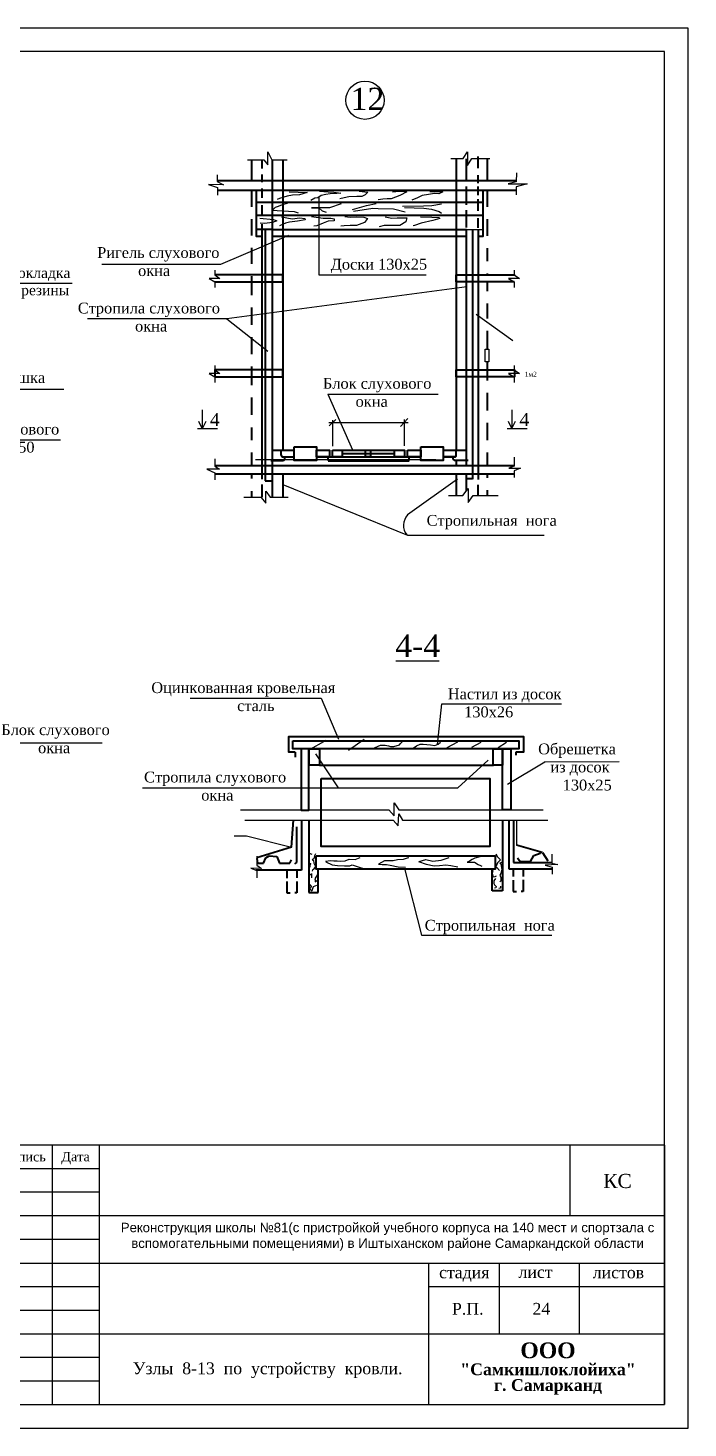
# Model space of a CAD drawing. Header units: millimetres. Extents: x 572274 to 2241483, y -888675 to -304135.
# Drawn here: x 1963331 to 1977341, y -645507 to -615807 of the extents above; entities that cross this region are included whole.
import ezdxf

# ---------------------------------------------------------------- set-up
doc = ezdxf.new("R2010")
doc.units = ezdxf.units.MM
doc.linetypes.add('ACAD_ISO02W100', pattern=[15, 12, -3])
doc.layers.add('стены', color=250, linetype='Continuous', lineweight=30)
doc.styles.add('Arial 3.', font='arial.ttf')
doc.styles.add('ISOCPEUR', font='isocpeui.ttf', dxfattribs={"height": 300})
doc.styles.get("Standard").update_dxf_attribs({"font": 'isocpeur.ttf'})
doc.styles.add('style1', font='isocpeui.ttf')
doc.styles.add('WMF-Times New Roman0', font='times.ttf')

# ---------------------------------------------------------------- blocks, each defined once
blk = doc.blocks.new('12')
at = {"color": 5, "lineweight": 30}
for p, q in [((4038680, 3054550), (4038680, 3049050)), ((4038680, 3054550), (4038680, 3049050)), ((4038680, 3054550), (4038680, 3049050)), ((4057180, 3054550), (4038680, 3054550)), ((4057180, 3054550), (4038680, 3054550)), ((4057180, 3054550), (4038680, 3054550)), ((4040380, 3054550), (4040380, 3049050)), ((4040380, 3054550), (4040380, 3049050)), ((4042680, 3054550), (4042680, 3049050)), ((4044180, 3054550), (4044180, 3049050)), ((4045180, 3054550), (4045180, 3049050)), ((4057180, 3049050), (4057180, 3054550)), ((4057180, 3054550), (4057180, 3049050)), ((4045180, 3054050), (4038680, 3054050)), ((4045180, 3053550), (4038680, 3053550)), ((4057180, 3053050), (4038680, 3053050)), ((4045180, 3052550), (4038680, 3052550)), ((4038680, 3052050), (4057180, 3052050)), ((4052180, 3049050), (4052180, 3052050)), ((4053680, 3050550), (4053680, 3052050)), ((4055380, 3050550), (4055380, 3052050)), ((4038680, 3051550), (4045180, 3051550)), ((4052180, 3051550), (4057180, 3051550)), ((4038680, 3051050), (4045180, 3051050)), ((4038680, 3050550), (4057180, 3050550)), ((4038680, 3050050), (4045180, 3050050)), ((4038680, 3049550), (4045180, 3049550)), ((4038680, 3049050), (4057180, 3049050))]:
    blk.add_line(p, q, dxfattribs=at)

msp = doc.modelspace()

# ---------------------------------------------------------------- linework, layer by layer
msp.add_line((1974289.4, -631374.052), (1975882.211, -631369.242))
at = {"color": 5, "lineweight": 30}
msp.add_line((1974841.068, -641007.414), (1974841.068, -639507.414), dxfattribs=at)
at = {"lineweight": 25, "ltscale": 100}
msp.add_lwpolyline([(1935341.068, -645507.415), (1977341.068, -645507.415), (1977341.068, -615807.415), (1935341.068, -615807.415)], close=True, dxfattribs=at)
at = {"color": 1, "lineweight": 30}
msp.add_lwpolyline([(1937341.068, -645007.415), (1976841.068, -645007.415), (1976841.068, -616307.415), (1937341.068, -616307.415)], close=True, dxfattribs=at)
at = {"layer": 'стены', "color": 0, "linetype": 'ByBlock', "lineweight": -2, "ltscale": 3}
for p, q in [((1967993.915, -618605.003), (1968334.355, -618605.003)), ((1968334.355, -618605.003), (1968420.71, -618712.947)), ((1968420.71, -618712.947), (1968420.71, -618435.614)), ((1968420.71, -618435.614), (1968507.066, -618605.003)), ((1968507.066, -618605.003), (1968830.899, -618605.003)), ((1972310.026, -618576.771), (1972565.771, -618576.771)), ((1972565.771, -618576.771), (1972660.429, -618433.953)), ((1972660.429, -618433.953), (1972660.429, -618721.251)), ((1972660.429, -618721.251), (1972753.428, -618576.771)), ((1972753.428, -618576.771), (1973133.724, -618576.771)), ((1967349.571, -618918.872), (1967349.571, -619066.672)), ((1973701.676, -618880.676), (1973696.694, -619071.654)), ((1967482.426, -619134.76), (1967161.914, -619128.118)), ((1967161.914, -619128.118), (1967352.892, -619187.902)), ((1967349.571, -619066.672), (1967482.426, -619134.76)), ((1967352.892, -619187.902), (1967352.892, -619350.649)), ((1973696.694, -619071.654), (1973523.984, -619116.493)), ((1973523.984, -619116.493), (1973927.529, -619116.493)), ((1973927.529, -619116.493), (1973696.694, -619173.792)), ((1973696.694, -619173.792), (1973696.694, -619348.988)), ((1968669.813, -619423.719), (1968618.331, -619443.647)), ((1968829.238, -619375.559), (1968669.813, -619423.719)), ((1968840.863, -619531.663), (1968726.276, -619561.555)), ((1968948.807, -619350.649), (1968829.238, -619375.559)), ((1968875.737, -619280.9), (1969257.694, -619294.186)), ((1969091.626, -619344.006), (1968948.807, -619350.649)), ((1969257.694, -619294.186), (1969091.626, -619344.006)), ((1969422.101, -619420.397), (1969335.746, -619465.236)), ((1969485.207, -619412.094), (1969422.101, -619420.397)), ((1969551.634, -619357.292), (1969485.207, -619412.094)), ((1969503.475, -619393.827), (1969503.475, -621041.222)), ((1969516.76, -619265.954), (1969704.417, -619280.9)), ((1969656.257, -619339.024), (1969551.634, -619357.292)), ((1969742.613, -619322.417), (1969656.257, -619339.024)), ((1969704.417, -619280.9), (1969822.325, -619287.543)), ((1969976.769, -619538.306), (1969727.666, -619621.34)), ((1969885.431, -619315.775), (1969742.613, -619322.417)), ((1969822.325, -619287.543), (1969971.787, -619309.132)), ((1969971.787, -619309.132), (1969885.431, -619315.775)), ((1970043.196, -619412.094), (1969951.858, -619433.683)), ((1970139.515, -619388.845), (1970043.196, -619412.094)), ((1970310.566, -619385.523), (1970139.515, -619388.845)), ((1970415.188, -619385.523), (1970310.566, -619385.523)), ((1970360.386, -619265.954), (1970541.4, -619290.864)), ((1970484.937, -619347.328), (1970415.188, -619385.523)), ((1970541.4, -619290.864), (1970484.937, -619347.328)), ((1970519.811, -619569.859), (1970719.093, -619531.663)), ((1970865.233, -619440.326), (1970760.61, -619451.95)), ((1970958.231, -619433.683), (1970865.233, -619440.326)), ((1971039.605, -619430.362), (1970958.231, -619433.683)), ((1971223.94, -619360.613), (1971039.605, -619430.362)), ((1971066.175, -619280.9), (1971213.976, -619267.615)), ((1971213.976, -619267.615), (1971268.779, -619270.936)), ((1971373.401, -619284.222), (1971223.94, -619360.613)), ((1971268.779, -619270.936), (1971373.401, -619284.222)), ((1971595.933, -619413.755), (1971478.024, -619461.915)), ((1971697.234, -619363.934), (1971595.933, -619413.755)), ((1971833.41, -619337.363), (1971697.234, -619363.934)), ((1971957.961, -619319.096), (1971833.41, -619337.363)), ((1971858.32, -619277.579), (1972138.975, -619284.222)), ((1971903.159, -619574.841), (1972110.744, -619539.967)), ((1972049.299, -619322.417), (1971957.961, -619319.096)), ((1972138.975, -619284.222), (1972049.299, -619322.417)), ((1968252.982, -619838.889), (1968540.279, -619867.121)), ((1968575.154, -619616.358), (1968520.351, -619671.16)), ((1968520.351, -619671.16), (1968621.653, -619679.464)), ((1968644.902, -619593.108), (1968575.154, -619616.358)), ((1968621.653, -619679.464), (1968980.36, -619702.713)), ((1968726.276, -619561.555), (1968644.902, -619593.108)), ((1968712.99, -619815.64), (1968942.164, -619857.157)), ((1968942.164, -619857.157), (1969099.929, -619835.568)), ((1968980.36, -619702.713), (1969066.715, -619725.963)), ((1969099.929, -619835.568), (1969206.213, -619847.193)), ((1969350.692, -619804.015), (1969593.151, -619838.889)), ((1969574.884, -619621.34), (1969352.353, -619621.34)), ((1969352.353, -619621.34), (1969508.457, -619632.965)), ((1969508.457, -619632.965), (1969578.205, -619682.785)), ((1969727.666, -619621.34), (1969574.884, -619621.34)), ((1969578.205, -619682.785), (1969661.239, -619717.659)), ((1969593.151, -619838.889), (1969755.898, -619838.889)), ((1969755.898, -619838.889), (1969832.289, -619857.157)), ((1970053.16, -619805.676), (1970171.068, -619817.3)), ((1970171.068, -619817.3), (1970300.601, -619813.979)), ((1970219.228, -619659.536), (1970519.811, -619569.859)), ((1970239.156, -619691.089), (1970649.345, -619632.965)), ((1970300.601, -619813.979), (1970460.027, -619823.943)), ((1970460.027, -619823.943), (1970538.079, -619852.175)), ((1970649.345, -619632.965), (1970762.271, -619636.286)), ((1970762.271, -619636.286), (1971091.086, -619644.589)), ((1970910.071, -619810.658), (1971051.229, -619840.55)), ((1971051.229, -619840.55), (1971164.156, -619832.246)), ((1971091.086, -619644.589), (1971340.188, -619706.035)), ((1971164.156, -619832.246), (1971303.653, -619832.246)), ((1971282.064, -619589.787), (1971723.805, -619578.162)), ((1971303.653, -619832.246), (1971373.401, -619835.568)), ((1971325.242, -619618.019), (1971735.43, -619632.965)), ((1971373.401, -619835.568), (1971353.473, -619918.602)), ((1971665.681, -619813.979), (1971901.498, -619817.3)), ((1971723.805, -619578.162), (1971903.159, -619574.841)), ((1971735.43, -619632.965), (1971896.516, -619647.911)), ((1971896.516, -619647.911), (1972059.263, -619702.713)), ((1971901.498, -619817.3), (1972052.62, -619825.604)), ((1972052.62, -619825.604), (1972075.87, -619852.175)), ((1972059.263, -619702.713), (1972107.423, -619734.266)), ((1968352.622, -619956.797), (1968257.964, -619950.155)), ((1968518.691, -619933.548), (1968352.622, -619956.797)), ((1968613.349, -619895.352), (1968518.691, -619933.548)), ((1968540.279, -619867.121), (1968613.349, -619895.352)), ((1968799.346, -619948.494), (1968666.491, -620004.957)), ((1968880.719, -619926.905), (1968799.346, -619948.494)), ((1969050.109, -619908.638), (1968880.719, -619926.905)), ((1969214.516, -619880.406), (1969050.109, -619908.638)), ((1969206.213, -619847.193), (1969214.516, -619880.406)), ((1969460.297, -620004.957), (1969395.53, -620009.939)), ((1969593.151, -619945.173), (1969460.297, -620004.957)), ((1969706.078, -619905.316), (1969593.151, -619945.173)), ((1969828.968, -619895.352), (1969706.078, -619905.316)), ((1969832.289, -619857.157), (1969828.968, -619895.352)), ((1970043.196, -620006.618), (1969973.447, -620013.261)), ((1970167.747, -619996.654), (1970043.196, -620006.618)), ((1970307.244, -619994.993), (1970167.747, -619996.654)), ((1970471.652, -619933.548), (1970307.244, -619994.993)), ((1970538.079, -619852.175), (1970471.652, -619933.548)), ((1970888.483, -619998.315), (1970787.181, -620024.885)), ((1971011.373, -619998.315), (1970888.483, -619998.315)), ((1971129.281, -619998.315), (1971011.373, -619998.315)), ((1971222.28, -619994.993), (1971129.281, -619998.315)), ((1971353.473, -619918.602), (1971222.28, -619994.993)), ((1971532.827, -619999.975), (1971506.256, -620006.618)), ((1971677.306, -619946.833), (1971532.827, -619999.975)), ((1971924.748, -619888.71), (1971677.306, -619946.833)), ((1972075.87, -619852.175), (1971924.748, -619888.71)), ((1972633.858, -620083.009), (1972989.244, -620083.009)), ((1968859.13, -620209.221), (1967414.338, -620822.012)), ((1967414.338, -620822.012), (1964895.084, -620822.012)), ((1967296.429, -620948.224), (1967296.429, -621041.222)), ((1973653.517, -620948.224), (1973653.517, -621041.222)), ((1962631.013, -621221.578), (1964268.052, -621221.578)), ((1967404.374, -621122.596), (1967176.86, -621122.596)), ((1967176.86, -621122.596), (1967296.429, -621190.684)), ((1967296.429, -621041.222), (1967404.374, -621122.596)), ((1967296.429, -621190.684), (1967296.429, -621313.574)), ((1972648.805, -621295.307), (1967552.174, -621974.525)), ((1969503.475, -621041.222), (1971785.25, -621041.222)), ((1973761.461, -621122.596), (1973533.948, -621122.596)), ((1973533.948, -621122.596), (1973653.517, -621190.684)), ((1973653.517, -621041.222), (1973761.461, -621122.596)), ((1973653.517, -621190.684), (1973653.517, -621313.574)), ((1972841.444, -621878.206), (1973621.964, -622437.855)), ((1967552.174, -621974.525), (1964591.18, -621974.525)), ((1967552.174, -621974.525), (1968424.032, -622665.368)), ((1967294.769, -622964.291), (1967294.769, -623057.289)), ((1967294.769, -623057.289), (1967402.713, -623138.663)), ((1973653.517, -622964.291), (1973653.517, -623057.289)), ((1973653.517, -623057.289), (1973761.461, -623138.663)), ((1967402.713, -623138.663), (1967175.2, -623138.663)), ((1967175.2, -623138.663), (1967294.769, -623206.751)), ((1967294.769, -623206.751), (1967294.769, -623329.641)), ((1973761.461, -623138.663), (1973533.948, -623138.663)), ((1973533.948, -623138.663), (1973653.517, -623206.751)), ((1973653.517, -623206.751), (1973653.517, -623329.641)), ((1962131.655, -623465.818), (1964091.299, -623465.818)), ((1969692.792, -623572.1), (1970220.889, -624752.845)), ((1969692.792, -623572.1), (1972040.995, -623572.1)), ((1967030.797, -623909.113), (1967030.797, -624311.62)), ((1973600.412, -623909.113), (1973600.412, -624311.62)), ((1967029.812, -624305.302), (1966958.197, -624152.172)), ((1967033.143, -624305.302), (1967109.755, -624150.507)), ((1969719.363, -624174.928), (1971398.312, -624174.928)), ((1969863.842, -624110.161), (1969724.345, -624246.337)), ((1969797.415, -624128.429), (1969797.415, -624679.775)), ((1971393.33, -624091.894), (1971235.565, -624257.962)), ((1971315.278, -624115.143), (1971315.278, -624671.471)), ((1973599.427, -624305.302), (1973527.812, -624152.172)), ((1973602.758, -624305.302), (1973679.37, -624150.507)), ((1961275.668, -624542.76), (1964019.936, -624542.76)), ((1966929.263, -624304.856), (1967355.707, -624304.856)), ((1973498.878, -624304.856), (1973925.322, -624304.856)), ((1967397.731, -625164.694), (1967130.361, -625166.354)), ((1967130.361, -625166.354), (1967299.751, -625242.746)), ((1967299.751, -624950.466), (1967299.751, -625103.248)), ((1967299.751, -625103.248), (1967397.731, -625164.694)), ((1968159.403, -624960.153), (1971988.505, -624960.153)), ((1973651.856, -625099.927), (1973535.608, -625143.105)), ((1973535.608, -625143.105), (1973784.711, -625143.105)), ((1973651.856, -624910.609), (1973651.856, -625099.927)), ((1973784.711, -625143.105), (1973651.856, -625204.55)), ((1967299.751, -625242.746), (1967299.751, -625392.207)), ((1972449.523, -625380.582), (1971388.804, -626135.199)), ((1973651.856, -625204.55), (1973651.856, -625342.386)), ((1967909.221, -625759.217), (1968272.91, -625759.217)), ((1968272.91, -625759.217), (1968379.193, -625890.411)), ((1968379.193, -625890.411), (1968379.193, -625629.684)), ((1968379.193, -625629.684), (1968470.531, -625759.217)), ((1968470.531, -625759.217), (1968850.827, -625759.217)), ((1968739.561, -625493.052), (1971383.366, -626567.969)), ((1972258.545, -625727.665), (1972562.449, -625727.665)), ((1972562.449, -625727.665), (1972672.054, -625574.882)), ((1972672.054, -625574.882), (1972672.054, -625873.804)), ((1972672.054, -625873.804), (1972783.32, -625727.665)), ((1972783.32, -625727.665), (1973309.756, -625727.665)), ((1971383.366, -626567.969), (1974286.236, -626567.969)), ((1971135.923, -629233.687), (1972060.923, -629233.687)), ((1966774.975, -630027.492), (1969553.294, -630027.492)), ((1969553.294, -630027.492), (1969925.287, -630897.689)), ((1972021.066, -631003.973), (1972119.046, -630143.74)), ((1972119.046, -630143.74), (1974656.567, -630143.74)), ((1962723.865, -630969.384), (1964907.309, -630969.384)), ((1969282.603, -631126.863), (1969659.578, -630917.617)), ((1970466.669, -630902.671), (1970136.193, -631131.845)), ((1970685.879, -631078.703), (1970767.252, -631042.168)), ((1970767.252, -631042.168), (1970813.751, -631022.24)), ((1970813.751, -631022.24), (1970856.929, -631018.919)), ((1970856.929, -631018.919), (1970913.392, -631020.58)), ((1970913.392, -631020.58), (1970984.801, -631037.186)), ((1970984.801, -631037.186), (1971027.979, -631052.132)), ((1971027.979, -631052.132), (1971094.406, -631050.472)), ((1971094.406, -631050.472), (1971215.636, -631015.598)), ((1971215.636, -631015.598), (1971237.225, -630984.045)), ((1971237.225, -630984.045), (1971272.099, -630949.17)), ((1971506.255, -631082.025), (1971576.004, -631035.526)), ((1971576.004, -631035.526), (1971654.056, -631002.312)), ((1971654.056, -631002.312), (1971720.483, -631000.651)), ((1971720.483, -631000.651), (1971871.605, -631013.937)), ((1971871.605, -631013.937), (1971967.924, -631025.562)), ((1971967.924, -631025.562), (1972034.352, -631000.651)), ((1972034.352, -631000.651), (1972084.172, -630957.474)), ((1972231.973, -631068.739), (1972456.165, -630952.492)), ((1972750.105, -631065.418), (1972952.708, -630957.474)), ((1973308.094, -631073.721), (1973490.769, -630960.795)), ((1969437.046, -631206.576), (1969911.668, -631923.99)), ((1972457.825, -631923.99), (1973102.17, -631342.752)), ((1973512.421, -631845.729), (1974298.497, -631371.984)), ((1965763.62, -631923.99), (1972457.825, -631923.99)), ((1971101.049, -632520.175), (1971101.049, -632246.162)), ((1971101.049, -632246.162), (1971202.35, -632395.624)), ((1967844.453, -632395.624), (1970993.105, -632395.624)), ((1967934.13, -632609.851), (1971082.781, -632609.851)), ((1970993.105, -632395.624), (1971101.049, -632520.175)), ((1971082.781, -632609.851), (1971190.726, -632729.42)), ((1971190.726, -632729.42), (1971202.35, -632478.658)), ((1971202.35, -632395.624), (1974269.629, -632395.624)), ((1971202.35, -632478.658), (1971280.402, -632609.851)), ((1971280.402, -632609.851), (1974365.948, -632609.851)), ((1973700.015, -632609.851), (1973700.015, -633136.287)), ((1967708.277, -632946.97), (1967970.665, -632946.97)), ((1967970.665, -632946.97), (1968922.235, -633182.786)), ((1968186.553, -633378.35), (1968186.553, -633568.064)), ((1969300.871, -633313.98), (1969354.012, -633332.248)), ((1969397.19, -633431.889), (1969363.976, -633453.477)), ((1969363.976, -633453.477), (1969390.547, -633471.745)), ((1969390.547, -633471.745), (1969400.511, -633521.565)), ((1969412.136, -633367.122), (1969397.19, -633431.889)), ((1969430.404, -633323.944), (1969412.136, -633367.122)), ((1969647.953, -633480.048), (1969750.915, -633466.763)), ((1969651.274, -633493.334), (1969785.789, -633558.1)), ((1969750.915, -633466.763), (1969822.324, -633473.406)), ((1969822.324, -633473.406), (1969892.073, -633473.406)), ((1969892.073, -633473.406), (1969961.822, -633480.048)), ((1969961.822, -633480.048), (1970061.463, -633473.406)), ((1970061.463, -633473.406), (1970147.818, -633443.513)), ((1970147.818, -633443.513), (1970279.012, -633450.156)), ((1970279.012, -633450.156), (1970378.653, -633403.657)), ((1970777.216, -633536.511), (1970906.749, -633470.084)), ((1970906.749, -633470.084), (1971082.781, -633466.763)), ((1971082.781, -633466.763), (1971177.44, -633446.835)), ((1971177.44, -633446.835), (1971303.652, -633436.871)), ((1971303.652, -633436.871), (1971390.007, -633410.3)), ((1971390.007, -633410.3), (1971413.257, -633403.657)), ((1971617.521, -633490.012), (1971781.928, -633543.154)), ((1971637.449, -633490.012), (1971778.607, -633450.156)), ((1971778.607, -633450.156), (1971921.425, -633483.37)), ((1971921.425, -633483.37), (1972099.118, -633463.442)), ((1972099.118, -633463.442), (1972205.402, -633426.907)), ((1972205.402, -633426.907), (1972268.508, -633403.657)), ((1972680.357, -633499.977), (1972650.464, -633503.298)), ((1972760.069, -633446.835), (1972680.357, -633499.977)), ((1972816.533, -633420.264), (1972760.069, -633446.835)), ((1972919.495, -633393.693), (1972816.533, -633420.264)), ((1973263.256, -633325.605), (1973294.809, -633388.711)), ((1973294.809, -633388.711), (1973359.575, -633451.817)), ((1973324.701, -633486.691), (1973294.809, -633518.244)), ((1973359.575, -633451.817), (1973324.701, -633486.691)), ((1974204.862, -633312.32), (1974253.022, -633300.695)), ((1974452.303, -633330.587), (1974452.303, -633528.208)), ((1968287.855, -633634.492), (1968063.663, -633631.17)), ((1968063.663, -633631.17), (1968186.553, -633682.651)), ((1968186.553, -633568.064), (1968287.855, -633634.492)), ((1968186.553, -633682.651), (1968186.553, -633835.434)), ((1969310.835, -633596.296), (1969305.853, -633614.564)), ((1969309.174, -633765.685), (1969345.709, -633765.685)), ((1969310.835, -633531.529), (1969337.406, -633533.19)), ((1969312.495, -633561.422), (1969310.835, -633596.296)), ((1969337.406, -633533.19), (1969312.495, -633561.422)), ((1969345.709, -633765.685), (1969349.03, -633747.418)), ((1969349.03, -633747.418), (1969352.352, -633797.238)), ((1969352.352, -633797.238), (1969350.691, -633838.755)), ((1969372.28, -633666.045), (1969365.637, -633697.598)), ((1969385.565, -633662.723), (1969372.28, -633666.045)), ((1969423.761, -633611.242), (1969385.565, -633662.723)), ((1969400.511, -633521.565), (1969428.743, -633579.689)), ((1969428.743, -633579.689), (1969423.761, -633611.242)), ((1969473.581, -633765.685), (1969442.028, -633820.488)), ((1969785.789, -633558.1), (1969898.716, -633574.707)), ((1969898.716, -633574.707), (1970048.177, -633581.35)), ((1970048.177, -633581.35), (1970162.764, -633581.35)), ((1970162.764, -633581.35), (1970212.584, -633561.422)), ((1970212.584, -633561.422), (1970385.295, -633614.564)), ((1970385.295, -633614.564), (1970451.723, -633634.492)), ((1970773.895, -633546.476), (1970850.286, -633553.118)), ((1970850.286, -633553.118), (1970939.963, -633553.118)), ((1970939.963, -633553.118), (1971016.354, -633566.404)), ((1971016.354, -633566.404), (1971190.726, -633601.278)), ((1971190.726, -633601.278), (1971346.83, -633611.242)), ((1971323.58, -633639.474), (1971685.609, -635052.713)), ((1971781.928, -633543.154), (1971954.639, -633583.011)), ((1971954.639, -633583.011), (1972069.226, -633576.368)), ((1972069.226, -633576.368), (1972198.759, -633559.761)), ((1972198.759, -633559.761), (1972308.364, -633576.368)), ((1972308.364, -633576.368), (1972456.165, -633602.939)), ((1972650.464, -633503.298), (1972809.89, -633506.619)), ((1972809.89, -633506.619), (1972889.603, -633549.797)), ((1972889.603, -633549.797), (1972939.423, -633573.046)), ((1972939.423, -633573.046), (1972967.655, -633589.653)), ((1973196.829, -633680.991), (1973186.864, -633747.418)), ((1973186.864, -633747.418), (1973201.811, -633813.845)), ((1973246.649, -633807.203), (1973278.202, -633795.578)), ((1973281.523, -633549.797), (1973258.274, -633604.599)), ((1973258.274, -633604.599), (1973283.184, -633619.546)), ((1973294.809, -633518.244), (1973281.523, -633549.797)), ((1973283.184, -633619.546), (1973341.308, -633682.651)), ((1973384.485, -633511.601), (1973344.629, -633528.208)), ((1973344.629, -633528.208), (1973366.218, -633539.833)), ((1973366.218, -633747.418), (1973347.951, -633777.31)), ((1973347.951, -633777.31), (1973367.879, -633825.47)), ((1973366.218, -633539.833), (1973391.128, -633664.384)), ((1973391.128, -633664.384), (1973366.218, -633747.418)), ((1974578.515, -633554.779), (1974306.164, -633566.404)), ((1974306.164, -633566.404), (1974453.964, -633613.078)), ((1974452.303, -633528.208), (1974578.515, -633554.779)), ((1974453.964, -633613.078), (1974453.964, -633755.721)), ((1969312.495, -633968.289), (1969330.763, -634001.502)), ((1969340.727, -634021.43), (1969322.459, -634067.929)), ((1969322.459, -634067.929), (1969340.727, -634109.446)), ((1969330.763, -634001.502), (1969340.727, -634021.43)), ((1969360.655, -634104.464), (1969388.887, -634023.091)), ((1969388.887, -634023.091), (1969465.278, -633993.199)), ((1969442.028, -633820.488), (1969417.118, -633858.684)), ((1969417.118, -633858.684), (1969423.761, -633880.272)), ((1969423.761, -633880.272), (1969428.743, -633918.468)), ((1969428.743, -633918.468), (1969465.278, -633895.219)), ((1969465.278, -633895.219), (1969465.278, -633901.861)), ((1973201.811, -633813.845), (1973246.649, -633807.203)), ((1973253.292, -633848.72), (1973221.739, -633896.879)), ((1973221.739, -633896.879), (1973221.739, -633953.342)), ((1973221.739, -633953.342), (1973233.364, -633981.574)), ((1973263.256, -634048.001), (1973231.703, -634052.983)), ((1973233.364, -633981.574), (1973271.559, -634023.091)), ((1973271.559, -634023.091), (1973263.256, -634048.001)), ((1973359.575, -634052.983), (1973324.701, -634061.287)), ((1973371.2, -633903.522), (1973349.611, -633918.468)), ((1973361.236, -634014.788), (1973359.575, -634052.983)), ((1973367.879, -633825.47), (1973371.2, -633903.522)), ((1969340.727, -634109.446), (1969360.655, -634104.464)), ((1971685.609, -635052.713), (1974451.083, -635052.713))]:
    msp.add_line(p, q, dxfattribs=at)
at = {"layer": 'стены', "color": 0, "linetype": 'ByBlock', "lineweight": 40, "ltscale": 3}
for p, q in [((1968076.949, -618605.003), (1968076.949, -619041.762)), ((1968292.838, -618608.324), (1968292.838, -618790.999)), ((1968515.369, -618601.682), (1968515.369, -625350.69)), ((1968739.561, -618605.003), (1968739.561, -624764.469)), ((1972419.631, -618576.771), (1972419.631, -624764.469)), ((1972630.537, -618583.414), (1972630.537, -619051.726)), ((1972879.639, -618533.594), (1972879.639, -618777.714)), ((1973077.26, -618576.771), (1973077.26, -619041.762)), ((1968292.838, -618913.89), (1968292.838, -619074.976)), ((1972881.3, -618932.157), (1972881.3, -619096.565)), ((1967349.571, -619041.762), (1973697.474, -619041.762)), ((1967356.214, -619244.365), (1973696.694, -619244.365)), ((1968076.949, -619244.365), (1968076.949, -619598.09)), ((1968292.838, -619209.491), (1968292.838, -619413.755)), ((1972630.537, -619171.295), (1972630.537, -619559.895)), ((1972879.639, -619172.956), (1972879.639, -619352.31)), ((1973077.26, -619244.365), (1973077.26, -619598.09)), ((1968183.233, -619500.11), (1972989.244, -619500.11)), ((1972879.639, -619440.326), (1972879.639, -619684.446)), ((1968183.233, -619775.783), (1972989.244, -619775.783)), ((1968292.838, -619566.537), (1968292.838, -619782.426)), ((1972630.537, -619672.821), (1972630.537, -620036.51)), ((1968076.949, -619860.478), (1968076.949, -620207.56)), ((1968538.619, -620083.009), (1968183.233, -620083.009)), ((1968292.838, -619971.744), (1968292.838, -625377.261)), ((1968362.587, -620083.009), (1968362.587, -625262.674)), ((1972768.374, -620083.009), (1972768.374, -625375.6)), ((1972879.639, -619843.871), (1972879.639, -620046.474)), ((1972884.621, -620083.009), (1972884.621, -625383.904)), ((1973077.26, -619860.478), (1973077.26, -620214.203)), ((1972633.858, -620227.489), (1972633.858, -625086.642)), ((1968076.949, -620469.948), (1968076.949, -620808.727)), ((1973077.26, -620476.591), (1973077.26, -620752.264)), ((1973077.26, -621014.651), (1973077.26, -621041.222)), ((1968076.949, -621071.115), (1968076.949, -621472.999)), ((1973077.26, -621190.684), (1973077.26, -621389.965)), ((1968076.949, -621735.387), (1968076.949, -622104.058)), ((1973077.26, -621652.353), (1973077.26, -621971.204)), ((1968076.949, -622366.446), (1968076.949, -622728.474)), ((1973077.26, -622233.591), (1973077.26, -622623.851)), ((1968076.949, -622990.862), (1968076.949, -623386.104)), ((1973077.26, -622886.239), (1973077.26, -623283.142)), ((1968076.949, -623648.492), (1968076.949, -624017.163)), ((1973077.26, -623545.529), (1973077.26, -623922.504)), ((1968076.949, -624279.551), (1968076.949, -624548.581)), ((1973077.26, -624184.892), (1973077.26, -624548.581)), ((1968076.949, -624810.969), (1968076.949, -625086.642)), ((1968508.727, -624764.469), (1968978.699, -624764.469)), ((1968705.685, -624869.505), (1968705.685, -624764.469)), ((1969456.975, -624764.469), (1969730.988, -624764.469)), ((1969797.415, -624764.469), (1971321.92, -624764.469)), ((1970003.34, -624830.897), (1971112.675, -624830.897)), ((1971390.008, -624764.469), (1971670.663, -624764.469)), ((1972143.958, -624764.469), (1972618.912, -624764.469)), ((1972421.954, -624869.505), (1972421.954, -624764.469)), ((1973077.26, -624810.969), (1973077.26, -625086.642)), ((1967299.751, -625086.642), (1973651.856, -625086.642)), ((1968756.168, -624988.661), (1968487.138, -624988.661)), ((1968721.391, -624903.967), (1968978.699, -624903.967)), ((1968777.757, -624965.412), (1968756.168, -624988.661)), ((1968777.757, -624903.967), (1968777.757, -624965.412)), ((1969456.975, -624903.967), (1971670.663, -624903.967)), ((1969701.096, -624983.679), (1969699.435, -624902.306)), ((1969701.096, -624988.661), (1971421.561, -624988.661)), ((1971421.561, -624983.679), (1971421.561, -624903.967)), ((1972143.958, -624903.967), (1972406.247, -624903.967)), ((1972406.247, -624903.967), (1972148.94, -624903.967)), ((1972346.561, -624903.967), (1972346.561, -624952.126)), ((1972346.561, -624952.126), (1972374.792, -624972.055)), ((1972374.792, -624972.055), (1972672.054, -624972.055)), ((1972419.631, -624972.055), (1972419.631, -625086.642)), ((1967299.751, -625262.674), (1973651.856, -625262.674)), ((1968076.949, -625262.674), (1968076.949, -625367.297)), ((1968362.587, -625262.674), (1968362.587, -625412.135)), ((1968362.587, -625412.135), (1968515.369, -625412.135)), ((1968515.369, -625350.69), (1968515.369, -625759.217)), ((1968739.561, -625262.674), (1968739.561, -625759.217)), ((1972419.631, -625262.674), (1972419.631, -625727.665)), ((1972633.858, -625262.674), (1972633.858, -625628.124)), ((1972768.374, -625373.939), (1972633.858, -625373.939)), ((1973077.26, -625262.674), (1973077.26, -625352.351)), ((1968076.949, -625629.684), (1968076.949, -625759.217)), ((1968292.838, -625495.169), (1968292.838, -625757.557)), ((1972882.961, -625501.812), (1972882.961, -625727.665)), ((1973077.26, -625614.738), (1973077.26, -625727.665)), ((1969000.287, -631171.702), (1969000.287, -631277.985)), ((1973683.408, -631171.702), (1973683.408, -631231.486)), ((1969520.08, -631449.035), (1973211.775, -631449.035)), ((1968922.235, -633182.786), (1968966.88, -632609.851)), ((1969138.124, -632609.851), (1969138.124, -633676.009)), ((1973404.414, -632609.851), (1973404.414, -634111.107)), ((1973537.268, -632609.851), (1973537.268, -633647.777)), ((1973638.57, -632609.851), (1973638.57, -633511.601)), ((1969030.18, -632752.67), (1969030.18, -633509.941)), ((1969290.906, -632613.173), (1969290.906, -634145.981)), ((1968922.235, -633182.786), (1968186.553, -633414.216)), ((1973700.015, -633136.287), (1974246.379, -633294.052)), ((1968188.214, -633425.246), (1968203.16, -633528.208)), ((1968331.033, -633528.208), (1968382.514, -633410.3)), ((1968382.514, -633410.3), (1968453.923, -633370.443)), ((1968453.923, -633370.443), (1968610.027, -633380.407)), ((1968610.027, -633380.407), (1968644.901, -633455.138)), ((1968644.901, -633455.138), (1968671.472, -633524.887)), ((1968890.682, -633524.887), (1968923.896, -633453.477)), ((1973724.925, -633411.96), (1973776.406, -633488.352)), ((1973776.406, -633488.352), (1974000.598, -633488.352)), ((1974000.598, -633488.352), (1974070.347, -633363.801)), ((1974070.347, -633363.801), (1974204.862, -633312.32)), ((1974253.022, -633300.695), (1974367.609, -633476.727)), ((1969138.124, -633676.009), (1968170.697, -633676.009)), ((1968203.16, -633528.208), (1968331.033, -633528.208)), ((1968671.472, -633524.887), (1968890.682, -633524.887)), ((1968824.255, -633676.009), (1968824.255, -633840.416)), ((1969030.18, -633509.941), (1968988.662, -633539.833)), ((1969036.822, -633676.009), (1969036.822, -633838.755)), ((1969490.188, -634145.981), (1969490.188, -633649.438)), ((1973181.882, -634111.107), (1973181.882, -633649.438)), ((1973537.268, -633647.777), (1974453.964, -633647.777)), ((1973628.606, -633647.777), (1973628.606, -633810.524)), ((1973638.57, -633511.601), (1974452.303, -633511.601)), ((1973841.173, -633647.777), (1973841.173, -633808.863)), ((1968824.255, -633915.147), (1968824.255, -634155.946)), ((1969036.822, -633911.825), (1969036.822, -634155.946)), ((1973628.606, -633885.255), (1973628.606, -634126.053)), ((1973841.173, -633881.933), (1973841.173, -634126.053)), ((1968824.255, -634155.946), (1968898.986, -634155.946)), ((1969036.822, -634155.946), (1968995.305, -634155.946)), ((1969290.906, -634145.981), (1969490.188, -634145.981)), ((1973404.414, -634111.107), (1973181.882, -634111.107)), ((1973628.606, -634126.053), (1973703.336, -634126.053)), ((1973841.173, -634126.053), (1973799.656, -634126.053))]:
    msp.add_line(p, q, dxfattribs=at)
for points in [[(1968292.838, -620230.81), (1968183.233, -620230.81), (1968183.233, -619244.365), (1972989.244, -619244.365), (1972989.244, -620230.81), (1972884.621, -620230.81)], [(1968538.619, -620083.009), (1972633.858, -620083.009), (1972633.858, -620227.489), (1968538.619, -620227.489)], [(1967296.429, -621190.684), (1968739.561, -621190.684), (1968739.561, -621041.222), (1967296.429, -621041.222)], [(1973653.517, -621190.684), (1972419.631, -621190.684), (1972419.631, -621041.222), (1973655.177, -621041.222), (1973655.177, -621042.474)], [(1969000.287, -631171.702), (1968865.772, -631171.702), (1968865.772, -630841.226), (1973846.155, -630841.226), (1973846.155, -631171.702), (1973683.408, -631171.702)]]:
    msp.add_lwpolyline(points, dxfattribs=at)
at = {"layer": 'стены', "color": 0, "linetype": 'ByBlock', "lineweight": -2, "ltscale": 3}
msp.add_lwpolyline([(1972633.858, -620230.81), (1968515.369, -620230.81)], dxfattribs=at)
msp.add_lwpolyline([(1973035.743, -622623.851), (1973110.474, -622623.851), (1973110.474, -622886.239), (1973035.743, -622886.239)], close=True, dxfattribs=at)
at = {"layer": 'стены', "color": 0, "linetype": 'ByBlock', "lineweight": 40, "ltscale": 3}
for points in [[(1968739.561, -623057.289), (1967296.429, -623057.289), (1967296.429, -623206.751), (1968739.561, -623206.751)], [(1972419.631, -623057.289), (1973655.177, -623057.289), (1973655.177, -623206.751), (1972419.631, -623206.751)], [(1968978.699, -624693.06), (1969456.975, -624693.06), (1969456.975, -624983.679), (1968978.699, -624983.679)], [(1969730.988, -624903.967), (1969456.975, -624903.967), (1969456.975, -624764.469), (1969730.988, -624764.469)], [(1969797.415, -624762.809), (1970003.34, -624762.809), (1970003.34, -624903.967), (1969797.415, -624903.967)], [(1970498.223, -624762.809), (1970597.863, -624762.809), (1970597.863, -624903.967), (1970498.223, -624903.967)], [(1971112.675, -624764.469), (1971321.92, -624764.469), (1971321.92, -624903.967), (1971112.675, -624903.967)], [(1971390.008, -624764.469), (1971669.003, -624764.469), (1971669.003, -624903.967), (1971390.008, -624903.967)], [(1971670.663, -624689.739), (1972143.958, -624689.739), (1972143.958, -624983.679), (1971670.663, -624983.679)], [(1968955.449, -630932.563), (1973748.175, -630932.563), (1973748.175, -631096.971), (1968955.449, -631096.971)], [(1969295.888, -631100.292), (1969129.82, -631100.292), (1969129.82, -632397.284), (1969295.888, -632397.284)], [(1969297.549, -631096.971), (1969516.759, -631096.971), (1969516.759, -631447.375), (1969297.549, -631447.375)], [(1973201.811, -631096.971), (1973406.074, -631096.971), (1973406.074, -631449.035), (1973201.811, -631449.035)], [(1973406.074, -631098.632), (1973578.785, -631098.632), (1973578.785, -632393.963), (1973406.074, -632393.963)], [(1969553.294, -631728.03), (1973137.044, -631728.03), (1973137.044, -633174.483), (1969553.294, -633174.483)], [(1969445.35, -633370.443), (1973246.649, -633370.443), (1973246.649, -633649.438), (1969445.35, -633649.438)]]:
    msp.add_lwpolyline(points, close=True, dxfattribs=at)
at = {"layer": 'стены', "color": 0, "linetype": 'ByBlock', "lineweight": -2, "ltscale": 3}
msp.add_circle((1970484.54, -617339.836), 405.32, dxfattribs=at)
at = {"layer": 'стены', "color": 0, "linetype": 'ByBlock', "lineweight": 40, "ltscale": 3}
for centre, start, end in [((1968777.757, -624857.468), 189.4817167, 219.5211963), ((1972349.882, -624857.468), 320.4788037, 350.5182833)]:
    msp.add_arc(centre, 73.07, start, end, dxfattribs=at)
at = {"layer": 'стены', "color": 0, "linetype": 'ByBlock', "lineweight": -2, "ltscale": 3}
msp.add_arc((1971639.11, -626360.384), 336.693, 138.0242829, 216.8810262, dxfattribs=at)

# ---------------------------------------------------------------- block references
msp.add_blockref('12', (-2080338.932, -3694057.772))

# ---------------------------------------------------------------- texts
at = {"linetype": 'ACAD_ISO02W100', "ltscale": 70, "style": 'WMF-Times New Roman0'}
msp.add_text('Узлы  8-13  по  устройству  кровли.', height=250, dxfattribs=at).set_placement((1965557.206, -644366.503))
at = {"attachment_point": 1}
for s, insert, char_height, width in [('{\\fTimes New Roman|b0|i0|c204|p18;     \\H0.6702x;1м2\\H1.583x;                                                                                                                        }', (1973584.406, -623100.712), 153.987646, 10723.95609), ('{\\fTimes New Roman|b0|i0|c204|p18;КС}', (1975542.035, -640116.639), 300, 971.01286), ('{\\fTimes New Roman|b0|i0|c204|p18;стадия}', (1972057.501, -642080.996), 250, 1500), ('{\\fTimes New Roman|b0|i0|c204|p18;лист}', (1973743.42, -642073.644), 250, 1500), ('{\\fTimes New Roman|b0|i0|c204|p18;листов}', (1975318.907, -642080.996), 250, 1500), ('{\\fTimes New Roman|b0|i0|c204|p18;Р.П.           24}', (1972329.525, -642853.197), 250, 3486.50169)]:
    msp.add_mtext(s, dxfattribs=dict(at, insert=insert, char_height=char_height, width=width))
at = {"color": 1, "linetype": 'ByBlock', "ltscale": 30, "char_height": 200, "width": 1404.02516, "attachment_point": 5}
for s, insert in [('{\\fTimes New Roman|b0|i0|c204|p18;\\C256;Подпись}', (1963150.587, -639782.04)), ('{\\fTimes New Roman|b0|i0|c204|p18;\\C256;Дата}', (1964340.587, -639782.04))]:
    msp.add_mtext(s, dxfattribs=dict(at, insert=insert))
at = {"color": 0, "linetype": 'ByBlock', "insert": (1970963.307, -641153.87), "char_height": 200, "width": 11599.6853, "attachment_point": 2, "style": 'ISOCPEUR'}
msp.add_mtext('{\\fArial|b0|i0|c204|p34;\\C256;Реконструкция школы №81(с пристройкой учебного корпуса на 140 мест и спортзала с вспомогательными помещениями) в Иштыханском районе Самаркандской области}', dxfattribs=at)
at = {"lineweight": 30, "insert": (1974368.565, -643692.549), "char_height": 250, "width": 5723.33111, "attachment_point": 2, "line_spacing_factor": 0.8, "style": 'Arial 3.'}
msp.add_mtext('{\\fTimes New Roman Cyr|b1|i0|c0|p18;\\H1.333x;\\C250;OOO\\fTimes New Roman Cyr|b1|i0|c204|p18; \\fTimes New Roman Cyr|b1|i0|c0|p18;\\P\\fTimes New Roman Cyr|b1|i0|c204|p18;\\H0.7502x;"Самкишлоклойиха" \\Pг. Самарканд}', dxfattribs=at)
at = {"layer": 'стены', "color": 0, "linetype": 'ByBlock', "lineweight": -2, "ltscale": 3, "attachment_point": 1}
for s, insert, char_height, width, style in [('{\\fPalatino Linotype|b0|i0|c204|p18;12}', (1970179.887, -617074.227), 472.76243, 437.38993, 'style1'), ('{\\fPalatino Linotype|b0|i0|c204|p18;      \\fTimes New Roman|b0|i0|c204|p18;  Ригель слухового\\P                  окна \\fPalatino Linotype|b0|i0|c204|p18;  }', (1964106.085, -620456.574), 229.80265, 3475.51534, 'style1'), ('{\\fPalatino Linotype|b0|i0|c204|p18;        Доски 130х25}', (1969062.408, -620703.395), 229.80265, 3475.51534, 'style1'), ('{\\fTimes New Roman|b0|i0|c204|p18;Прокладка\\Pиз  резины}', (1962712.202, -620891.631), 219.21941, 2398.49565, 'style1'), ('{\\fTimes New Roman|b0|i0|c204|p18;Стропила слухового\\P              окна}', (1964388.86, -621633.512), 229.80265, 4546.15156, 'style1'), ('{\\fPalatino Linotype|b0|i0|c204|p18;Бобышка}', (1962323.717, -623107.78), 229.80265, 2971.71725, 'style1'), ('{\\fPalatino Linotype|b0|i0|c204|p18;      \\fTimes New Roman|b0|i0|c204|p18;Блок слухового\\P              окна}', (1969070.935, -623231.087), 229.80265, 4546.15156, 'style1'), ('{\\fPalatino Linotype|b0|i0|c204|p18;4}', (1967192.691, -623976.241), 275.76318, 437.38993, 'style1'), ('{\\fPalatino Linotype|b0|i0|c204|p18;4}', (1973762.306, -623976.241), 275.76318, 437.38993, 'style1'), ('{\\fPalatino Linotype|b0|i0|c204|p18;        Ригель слухового\\P            окна  80х50}', (1960705.293, -624201.574), 229.80265, 3475.51534, 'style1'), ('{\\fPalatino Linotype|b0|i0|c204|p18;Стропильная  нога}', (1971792.859, -626137.688), 229.80265, 2971.71725, 'style1'), ('{\\fPalatino Linotype|b0|i0|c204|p18;4-4}', (1971127.408, -628675.966), 472.76243, 437.38993, 'style1'), ('{\\fPalatino Linotype|b0|i0|c204|p18;Оцинкованная кровельная\\P                     сталь}', (1965949.001, -629686.479), 229.80265, 4546.15156, 'style1'), ('{\\fPalatino Linotype|b0|i0|c204|p18;Настил из досок\\P    130х26}', (1972242.458, -629818.763), 229.80265, 2971.71725, 'style1'), ('{\\fPalatino Linotype|b0|i0|c204|p18;Блок слухового\\P         окна}', (1962764.147, -630578.732), 229.80265, 2971.71725, 'style1'), ('{\\fPalatino Linotype|b0|i0|c204|p18;Обрешетка\\P\\fPalatino Linotype|b0|i0|c0|p18;   \\fPalatino Linotype|b0|i0|c204|p18;из досок\\P \\fPalatino Linotype|b0|i0|c0|p18;     \\fPalatino Linotype|b0|i0|c204|p18;130х25}', (1974159.78, -630986.467), 229.80265, 2971.71725, 'style1'), ('{\\fPalatino Linotype|b0|i0|c204|p18;Стропила слухового\\P              окна}', (1965794.453, -631582.977), 229.80265, 4546.15156, 'style1'), ('Стропильная  нога', (1971752.022, -634727.737), 229.80265, 2752.70744, 'WMF-Times New Roman0')]:
    msp.add_mtext(s, dxfattribs=dict(at, insert=insert, char_height=char_height, width=width, style=style))

doc.saveas('drawing.dxf')
